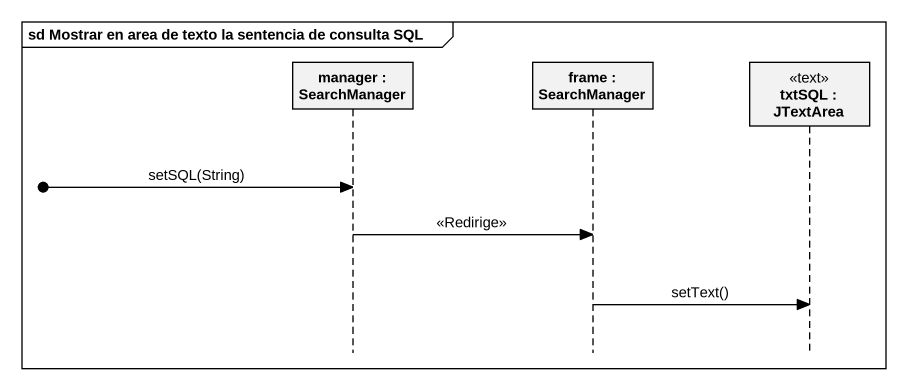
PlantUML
@startuml
mainframe sd Mostrar en area de texto la sentencia de consulta SQL
hide footbox
participant "manager : SearchManager" as manager
participant "frame : SearchManager" as frame_
participant "txtSQL : JTextArea" as txtSQL <<text>>

[o-> manager : setSQL(String)
manager -> frame_ : <<Redirige>>
frame_ -> txtSQL : setText()
@enduml
